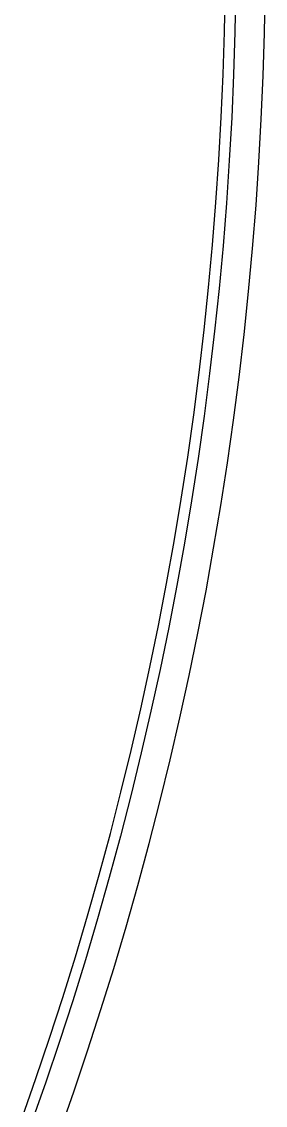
# Model space of a CAD drawing. Extents: x -16 to 83, y -18 to 83.
# Drawn here: x 79.26 to 82.75, y 15.63 to 31.17 of the extents above; entities that cross this region are included whole.
import ezdxf

# ---------------------------------------------------------------- set-up
doc = ezdxf.new("R2010")
doc.units = 0

msp = doc.modelspace()

# ---------------------------------------------------------------- linework, layer by layer
for p, q in [((82.16, 31.0248), (82.1712, 31.6373)), ((82.3212, 31.6355), (82.3099, 31.0211)), ((82.7348, 31.0107), (82.7462, 31.6303)), ((82.1412, 30.4124), (82.16, 31.0248)), ((82.3099, 31.0211), (82.2911, 30.4069)), ((82.7158, 30.3912), (82.7348, 31.0107)), ((82.1149, 29.8003), (82.1412, 30.4124)), ((82.2911, 30.4069), (82.2647, 29.7929)), ((82.6892, 29.7721), (82.7158, 30.3912)), ((82.081, 29.1886), (82.1149, 29.8003)), ((82.2647, 29.7929), (82.2308, 29.1794)), ((82.655, 29.1533), (82.6892, 29.7721)), ((82.0397, 28.5773), (82.081, 29.1886)), ((82.2308, 29.1794), (82.1893, 28.5663)), ((82.6132, 28.535), (82.655, 29.1533)), ((81.9909, 27.9666), (82.0397, 28.5773)), ((82.1893, 28.5663), (82.1404, 27.9537)), ((82.5638, 27.9172), (82.6132, 28.535)), ((81.9346, 27.3565), (81.9909, 27.9666)), ((82.1404, 27.9537), (82.0839, 27.3418)), ((82.5068, 27.3001), (82.5638, 27.9172)), ((81.8708, 26.7472), (81.9346, 27.3565)), ((82.0839, 27.3418), (82.0199, 26.7306)), ((82.4423, 26.6838), (82.5068, 27.3001)), ((81.7995, 26.1387), (81.8708, 26.7472)), ((82.0199, 26.7306), (81.9484, 26.1203)), ((82.3702, 26.0683), (82.4423, 26.6838)), ((81.7208, 25.5311), (81.7995, 26.1387)), ((81.9484, 26.1203), (81.8694, 25.5109)), ((82.2906, 25.4537), (82.3702, 26.0683)), ((81.6346, 24.9245), (81.7208, 25.5311)), ((81.8694, 25.5109), (81.783, 24.9025)), ((82.2034, 24.8401), (82.2906, 25.4537)), ((81.541, 24.319), (81.6346, 24.9245)), ((81.783, 24.9025), (81.6891, 24.2952)), ((82.1087, 24.2277), (82.2034, 24.8401)), ((81.44, 23.7147), (81.541, 24.319)), ((81.6891, 24.2952), (81.5878, 23.6891)), ((82.0065, 23.6164), (82.1087, 24.2277)), ((81.3315, 23.1117), (81.44, 23.7147)), ((81.5878, 23.6891), (81.479, 23.0843)), ((81.8968, 23.0065), (82.0065, 23.6164)), ((81.2157, 22.5101), (81.3315, 23.1117)), ((81.479, 23.0843), (81.3628, 22.4809)), ((81.7796, 22.3979), (81.8968, 23.0065)), ((81.0925, 21.91), (81.2157, 22.5101)), ((81.3628, 22.4809), (81.2392, 21.8789)), ((81.655, 21.7909), (81.7796, 22.3979)), ((80.9619, 21.3114), (81.0925, 21.91)), ((81.2392, 21.8789), (81.1083, 21.2785)), ((81.5229, 21.1854), (81.655, 21.7909)), ((80.824, 20.7144), (80.9619, 21.3114)), ((81.1083, 21.2785), (80.97, 20.6798)), ((81.3835, 20.5816), (81.5229, 21.1854)), ((80.6788, 20.1192), (80.824, 20.7144)), ((80.97, 20.6798), (80.8243, 20.0828)), ((81.2366, 19.9795), (81.3835, 20.5816)), ((80.5263, 19.5258), (80.6788, 20.1192)), ((80.8243, 20.0828), (80.6713, 19.4876)), ((81.0823, 19.3793), (81.2366, 19.9795)), ((80.3665, 18.9344), (80.5263, 19.5258)), ((80.6713, 19.4876), (80.5111, 18.8944)), ((80.9207, 18.781), (81.0823, 19.3793)), ((80.1995, 18.3449), (80.3665, 18.9344)), ((80.5111, 18.8944), (80.3436, 18.3031)), ((80.7517, 18.1848), (80.9207, 18.781)), ((80.0252, 17.7575), (80.1995, 18.3449)), ((80.3436, 18.3031), (80.1688, 17.714)), ((80.5755, 17.5906), (80.7517, 18.1848)), ((79.8438, 17.1724), (80.0252, 17.7575)), ((80.1688, 17.714), (79.9868, 17.1271)), ((80.392, 16.9987), (80.5755, 17.5906)), ((79.6552, 16.5894), (79.8438, 17.1724)), ((79.9868, 17.1271), (79.7976, 16.5424)), ((80.2012, 16.4091), (80.392, 16.9987)), ((79.4594, 16.0089), (79.6552, 16.5894)), ((79.7976, 16.5424), (79.6013, 15.9601)), ((80.0032, 15.8218), (80.2012, 16.4091)), ((79.2566, 15.4308), (79.4594, 16.0089)), ((79.6013, 15.9601), (79.3978, 15.3802)), ((79.798, 15.2371), (80.0032, 15.8218))]:
    msp.add_line(p, q)

doc.saveas('drawing.dxf')
